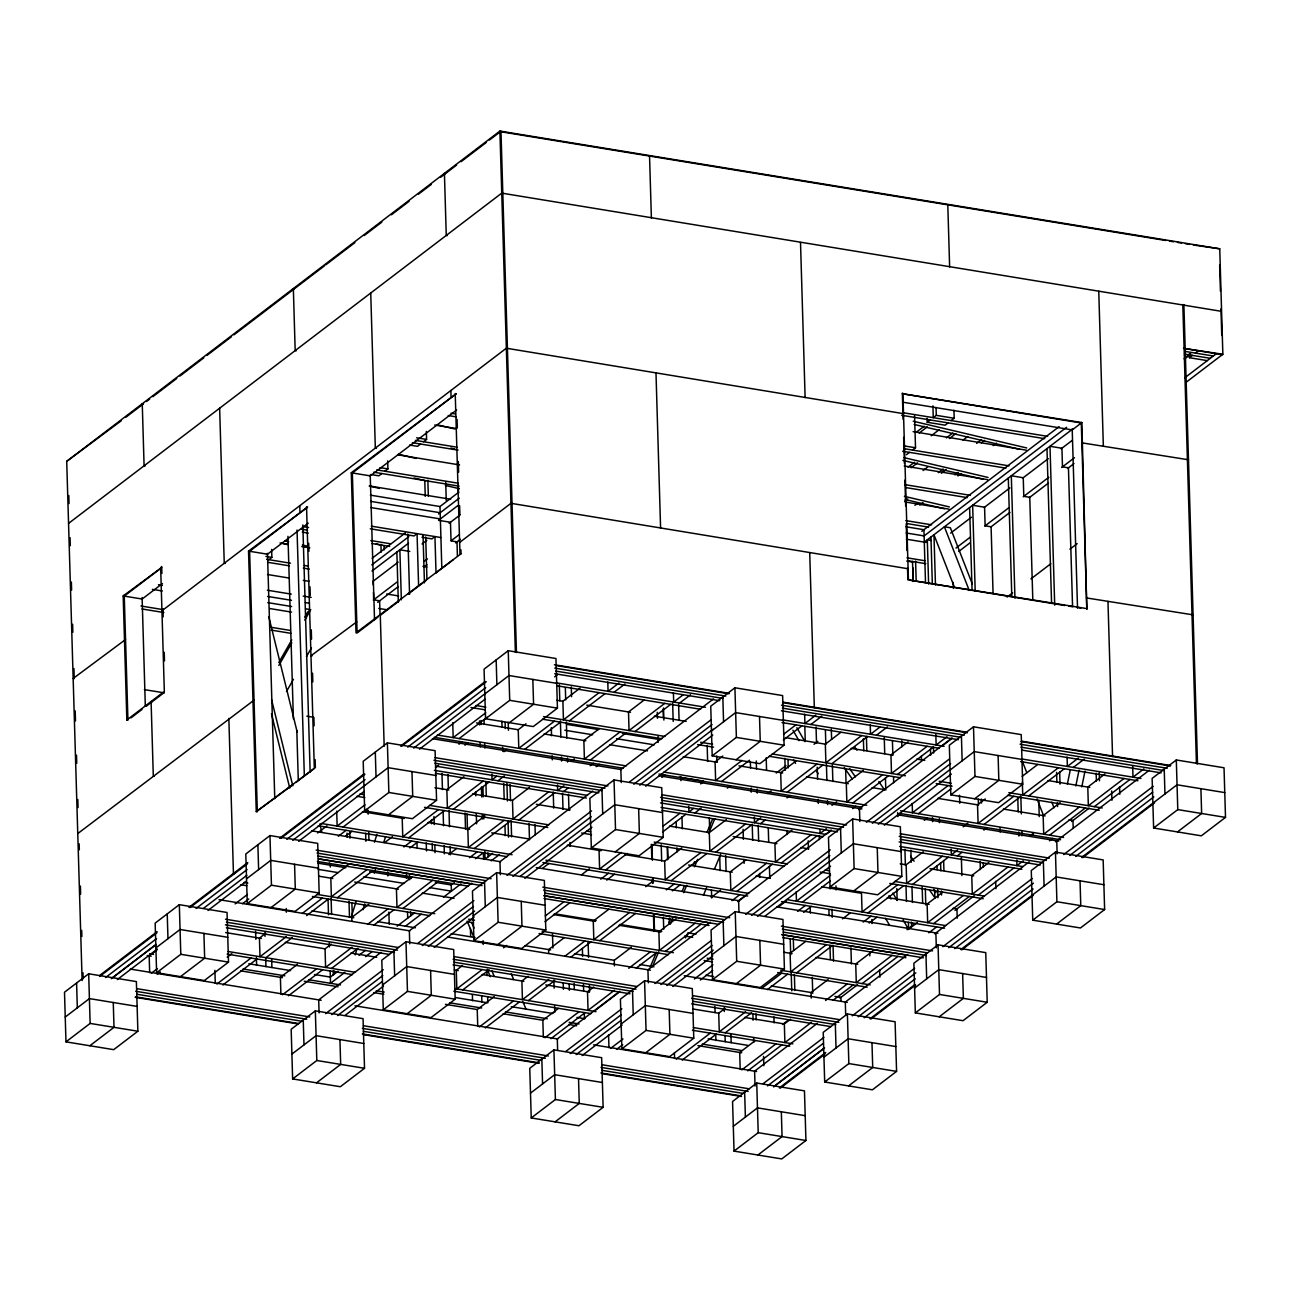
<?xml version="1.0" encoding="UTF-8"?>
<svg xmlns="http://www.w3.org/2000/svg" width="1290" height="1290" viewBox="0 0 1290 1290"><rect width="100%" height="100%" fill="white"/><g stroke="black" fill="none" stroke-linecap="round" stroke-linejoin="round"><path stroke-width="1.5" d="M1067.394 784.03L1070.216 770.227M1075.812 785.933L1079.037 770.162M1081.778 786.9L1085.003 771.13M334.561 970.951L333.368 974.788L333.255 970.773M351.251 917.125L356.008 901.758M374.487 842.177L376.874 834.485M362.925 909.692L364.715 903.935M374.245 873.185L375.438 869.331M383.775 842.418L385.565 836.662M355.185 954.874L356.975 949.118M650.225 967.016L656.465 952.246M668.929 922.673L670.478 918.98M682.168 891.261L684.506 885.714M693.069 865.38L694.633 861.688M707.097 832.115L712.548 819.182M652.466 966.565L658.706 951.778M670.381 924.059L672.719 918.528M683.635 892.648L686.748 885.263M694.536 866.783L697.648 859.382M708.549 833.517L714.789 818.731M685.442 937.911L687.006 934.202M703.437 895.212L706.565 887.778M714.402 869.218L720.659 854.367M278.817 662.528L291.798 639.872M304.779 617.201L307.778 611.96L310.793 609.67M278.85 665.463L291.83 642.791M304.811 620.119L309.793 611.412M286.493 691.505L293.475 679.298M306.456 656.626L311.454 647.903M82.125 980.594L66.709 461.352L499.907 131.08L1219.743 248.809L1222.856 354.266L1186.123 382.275M121.292 420.734L66.709 461.352M125.92 417.202L143.513 403.786M146.512 401.496L149.688 399.078M152.881 396.659L176.73 378.47M179.907 376.035L203.772 357.862M206.948 355.427L231.49 336.722M233.974 334.82L324.628 265.708M325.854 264.772L354.847 242.665M364.248 235.506L381.888 222.057M391.418 214.785L409.043 201.353M418.46 194.177L431.199 184.47M440.632 177.262L456.596 165.104M461.094 161.669L486.266 142.481M489.41 140.078L500.972 131.258L516.452 652.53M68.564 523.385L501.746 193.129L1221.033 311.261M649.547 156.058L651.385 218.107M124.227 595.029L127.936 720.175L126.855 719.997L123.179 595.932L161.718 567.535L124.259 596.109M162.443 583.564L142.142 599.028L123.179 595.932M293.411 784.336L256.275 811.652L248.535 551.104L307.633 507.051L249.615 551.282M461.046 553.765L356.024 632.842L351.283 472.785L456.289 393.708L352.347 472.962M308.278 523.127L267.514 554.216L248.535 551.104M456.596 410.043L370.246 475.881L351.283 472.785M268.852 559.683L271.868 557.377L271.642 549.395M381.856 473.527L378.841 475.816L370.891 474.526M384.888 471.221L387.903 468.915L387.677 460.933M420.54 444.034L417.525 446.34L409.559 445.034M423.555 441.728L426.587 439.422L426.345 431.441M126.855 719.997L164.33 691.44L160.653 567.358M130.967 717.869L141.981 709.468M146.109 706.323L163.927 692.73M372.084 558.296L405.479 532.835M370.391 495.15L439.987 506.535L458.676 492.28M371.794 564.875L408.849 536.624M438.584 513.952L459.256 498.182M800.51 242.488L805.121 397.578M371.972 571.067L408.543 543.187M438.761 520.144L457.853 505.599M372.762 581.516L398.207 562.118M422.072 543.928L426.845 540.284M449.113 523.305L460.24 514.823M655.997 373.197L660.593 528.287M373.326 600.124L397.175 581.935M424.216 561.327L427.393 558.893M451.242 540.703L459.208 534.64M377.696 602.317L398.368 586.547M423.813 567.149L426.99 564.73M455.628 542.897L460.401 539.268M77.771 833.566L254.033 700.164M459.643 542.429L510.953 503.31L907.547 568.664M377.889 617.168L357.104 633.003L352.331 472.463M381.082 614.717L398.868 601.172M408.269 593.997L425.974 580.5M435.456 573.276L453.08 559.844M947.795 204.836L949.633 266.885M256.275 811.652L315.357 767.598L315.131 759.568M295.91 782.433L313.793 768.808M387.387 742.863L363.2 761.293L364.683 810.91L412.397 818.715L436.568 800.284L435.101 750.667L387.387 742.863L388.854 792.479L364.683 810.91M508.244 650.708L484.072 669.139L485.54 718.772L533.27 726.576L557.441 708.146L555.958 658.513L508.244 650.708L509.711 700.341L485.54 718.772M88.671 973.789L64.5 992.22L65.967 1041.852L113.697 1049.657L137.869 1031.226L136.385 981.593L88.671 973.789L90.139 1023.421L65.967 1041.852M179.326 904.677L155.155 923.108L156.622 972.741L204.336 980.545L228.507 962.114L227.04 912.481L179.326 904.677L180.794 954.31L156.622 972.741M269.965 835.565L245.793 853.996L247.277 903.629L294.991 911.433L319.162 893.002L317.695 843.37L269.965 835.565L271.448 885.198L247.277 903.629M99.862 975.321L157.106 931.67M188.921 907.418L247.761 862.558M279.575 838.307L363.861 774.048M400.513 746.104L485.185 681.539M99.701 976.433L156.864 932.847M190.001 907.596L247.551 863.703M280.946 838.274L364.925 774.226M401.577 746.281L486.266 681.717M105.603 977.498L156.59 938.636M196.048 908.499L247.132 869.557M286.751 839.371L365.054 779.66M407.721 747.136L485.75 687.635M111.375 978.578L156.171 944.425L111.569 978.481M203.61 908.257L246.825 875.313M292.717 840.338L364.586 785.546M413.671 748.103L485.411 693.423M363.941 786.094L388.113 767.679L435.843 775.484M484.814 693.956L508.986 675.525L556.7 683.329M65.242 1017.036L89.413 998.605L137.127 1006.41M155.88 947.924L180.052 929.493L227.782 937.298M246.535 878.812L270.707 860.382L318.42 868.186M117.342 979.545L157.332 949.069M207.996 910.434L246.39 881.167M298.683 841.322L364.167 791.383M419.492 749.184L484.976 699.261M156.928 949.972L149.172 955.874L149.672 972.628M317.598 833.001L326.902 825.906M1081.278 422.443L1086.825 609.186L1081.842 422.572L902.355 393.724L1081.294 422.991M235.07 903.903L247.47 894.454M365.054 804.799L337.142 826.084L336.706 811.184M485.733 712.79L453.177 737.622L452.742 722.722M151.285 973.305L157.477 968.58M242.584 903.693L248.793 898.969M343.108 827.051L366.36 809.33M459.143 738.59L487.056 717.321M157.235 974.289L160.347 971.918M338.303 836.243L346.059 830.341M458.982 744.233L462.094 741.879M345.817 836.033L352.025 831.308M435.504 767.663L438.6 765.309M464.948 745.217L468.06 742.846M554.635 676.847L557.731 674.476M902.936 413.574L506.341 348.219L161.943 610.783L163.008 610.96M388.532 814.812L412.719 796.381L411.978 771.581M509.405 722.674L533.576 704.243L532.835 679.427M89.832 1045.755L114.004 1027.324L113.262 1002.507M180.487 976.643L204.659 958.212L203.917 933.396M271.126 907.531L295.297 889.1L294.572 864.284M476.494 722.9L518.241 729.737L525.997 723.819M1098.757 291.266L1103.353 446.356M927.107 418.331L927.236 422.265L930.251 419.959M953.955 410.284L954.197 418.266L936.298 415.348L933.267 417.654L932.928 405.85M227.185 957.148L231.845 953.616M347.881 865.155L330.82 878.151L331.369 896.76L367.021 869.573M463.9 776.693L446.856 789.69L447.404 808.298L483.057 781.111M556.925 700.244L562.891 701.228L579.936 688.231M916.19 432.344L924.172 426.248M919.27 432.972L927.252 426.877M265.627 933.363L259.435 938.104L259.983 956.712L286.332 936.621M384.759 842.547L392.515 836.63M503.89 751.715L507.002 749.361M302.231 913.449L322.387 898.082M438.423 809.62L402.754 836.807L402.206 818.199M554.442 721.158L518.79 748.345L518.241 729.737M906.451 454.677L909.466 452.371M912.498 450.065L915.513 447.759L914.562 415.832M931.203 435.778L939.185 429.683M948.15 422.878L945.119 425.184L927.236 422.265M951.165 420.572L954.197 418.266M216.897 984.044L251.002 958.035M306.649 915.61L328.353 899.065M408.72 837.79L444.389 810.604M524.756 749.329L560.408 722.142M599.092 692.649L563.44 719.836L562.891 701.228M222.864 985.012L256.968 959.018M337.335 897.727L372.987 870.557M403.915 846.966L411.671 841.064M453.371 809.265L489.023 782.095M496.698 776.241L492.038 779.789L491.877 774.21M569.406 720.804L605.058 693.633M618.926 683.055L608.074 691.327L607.8 682.023M908.063 467.109L914.449 462.239M946.409 437.874L952.794 433.005M265.95 957.68L292.298 937.588M409.881 847.949L417.637 842.031M498.004 780.756L504.213 776.032M614.04 692.295L624.892 684.023M911.143 467.738L917.529 462.852M949.488 438.487L955.874 433.617M809.717 552.668L814.329 707.759M923.06 470.544L927.865 466.883M963.017 440.084L967.806 436.439M1219.743 248.809L1193.347 245.003M368.843 904.387L351.799 917.383L351.896 921.108M484.879 815.925L467.819 828.922L468.383 847.546L504.035 820.359M599.35 728.64L583.854 740.46L584.402 759.084L620.055 731.898M938.282 472.64L943.071 468.979M976.627 443.405L981.432 439.745M297.458 964.339L280.398 977.336L280.897 994.09M411.929 877.055L396.433 888.875L396.981 907.483L432.634 880.312M472.704 793.914L512.469 800.413L529.513 787.416M644 700.131L628.504 711.951L629.052 730.559L664.705 703.389M904.613 501.278L907.805 498.843M941.361 473.269L946.15 469.608M981.303 442.809L984.512 440.374M285.284 942.329L325.048 948.827L331.24 944.103M448.823 854.464L456.579 848.546M571.067 761.261L574.163 758.907M914.933 505.309L918.125 502.874M954.89 474.849L958.083 472.414M993.236 445.614L996.428 443.179M367.844 924.188L388 908.821M919.786 505.035L922.979 502.6M957.954 475.929L961.147 473.511M282.51 994.767L316.614 968.774M373.81 925.156L393.966 909.789M474.333 848.514L510.001 821.327M548.669 791.85L513.017 819.021L512.469 800.413M590.369 760.052L626.021 732.865M288.476 995.751L322.581 969.741M351.944 947.344L325.596 967.436L325.048 948.827M402.948 908.466L438.6 881.28M469.528 857.705L477.284 851.787M518.983 820.005L554.635 792.818M563.859 785.787L557.667 790.512L557.49 784.933M590.207 765.696L593.319 763.325M635.019 731.543L670.671 704.356M682.99 694.955L673.686 702.05L673.412 692.746M331.562 968.419L357.911 948.327M475.494 858.672L483.25 852.771M563.617 791.496L568.277 787.948M596.174 766.679L599.286 764.309M679.653 703.034L690.505 694.762M337.98 971.289L330.353 977.094L314.454 974.498M358.975 955.277L365.344 950.424M397.143 926.172L414.638 912.836M435.31 882.344L451.226 884.956L454.403 882.521M484.621 859.495L492.57 853.432M921.786 531.351L1059.155 426.619M344.849 972.386L330.53 983.303L330.175 971.064M365.522 956.632L371.891 951.778M405.286 926.317L421.185 914.191M443.454 897.211L460.949 883.876M491.168 860.849L499.117 854.786M923.559 536.334L1066.588 427.296M381.082 952.326L318.695 999.879L319.082 1012.908M471.737 883.215L409.349 930.783L409.736 943.796M592.61 791.06L499.972 861.688L500.359 874.701M713.499 698.89L620.861 769.517L621.248 782.546M924.301 542.122L1073.183 428.619M1081.842 422.572L1072.232 429.909L903.226 402.27M614.04 779.934L589.869 798.349L591.336 847.981L639.066 855.786L663.237 837.355L661.77 787.739L614.04 779.934L615.524 829.551L591.336 847.981M734.913 687.78L710.742 706.211L712.209 755.843L759.923 763.648L784.094 745.217L782.627 695.584L734.913 687.78L736.38 737.412L712.209 755.843M1183.559 348.348L1222.856 354.266M315.341 1010.86L291.169 1029.291L292.637 1078.924L340.35 1086.728L364.522 1068.297L363.054 1018.665L315.341 1010.86L316.808 1060.493L292.637 1078.924M405.979 941.748L381.808 960.179L383.291 1009.812L431.005 1017.617L455.176 999.186L453.709 949.553L405.979 941.748L407.463 991.381L383.291 1009.812M496.634 872.637L472.463 891.068L473.93 940.7L521.66 948.505L545.831 930.074L544.348 880.441L496.634 872.637L498.117 922.269L473.93 940.7M950.633 533.093L971.451 517.226M984.254 507.454L1009.86 487.926M1022.664 478.171L1048.286 458.643M1061.09 448.872L1072.296 440.325M1184.317 358.475L1190.606 353.67M325.644 1013.618L383.243 969.709M417.896 943.296L473.882 900.597M506.922 875.426L591.562 810.878M629.407 782.046L710.855 719.933M1184.333 359.088L1190.622 354.298M1189.267 353.718L1189.396 357.701L1192.412 355.395M1195.427 353.089L1198.458 350.783M331.611 1014.601L382.808 975.562M422.265 945.489L473.462 906.451M512.888 876.394L591.143 816.731M633.777 784.239L712.032 724.561M1081.891 442.841L1188.477 459.772M1087.357 608.687L907.87 579.839L907.515 567.874M337.577 1015.569L382.372 981.416M428.232 946.457L474.623 911.095M520.451 876.152L590.723 822.569M639.743 785.207L713.209 729.189M590.61 823.165L614.782 804.734L662.496 812.539M711.467 731.027L735.639 712.596L783.369 720.4M291.895 1054.107L316.066 1035.677L363.796 1043.481M382.55 984.996L406.721 966.565L454.435 974.369M473.204 915.884L497.376 897.453L545.09 905.257M955.987 548.04L970.402 537.059M984.802 526.078L1008.812 507.76M1023.228 496.779L1048.835 477.252M1061.638 467.48L1074.457 457.724M345.139 1015.327L383.533 986.06M434.198 947.44L474.188 916.948M524.82 878.345L591.9 827.212M645.693 786.191L712.773 735.042M1184.881 377.712L1216.357 353.718M542.655 868.235L548.863 863.494M661.786 777.402L664.898 775.032M958.744 551.459L969.951 542.913M990.768 527.046L1009.973 512.404M1029.194 497.747L1048.399 483.105M1067.604 468.464L1074.006 463.578M722.835 756.021L715.079 761.922L715.628 780.547L741.992 760.439M462.465 965.565L456.273 970.29L456.821 988.898L481.622 969.983M581.596 874.733L589.353 868.831M700.728 783.917L703.84 781.547M615.201 851.884L639.372 833.453L638.647 808.637M736.074 759.746L760.245 741.315L759.504 716.498M316.502 1082.826L340.673 1064.395L339.931 1039.579M407.14 1013.714L431.312 995.283L430.586 970.467M497.795 944.602L521.966 926.172L521.241 901.355M621.312 852.448L599.608 869.008L599.044 850.384M503.487 947.795L506.583 945.441M545.267 915.948L563.875 901.774M605.574 869.976L627.263 853.432M662.85 826.31L679.894 813.313M721.594 781.514L749.506 760.245M783.53 734.3L795.93 724.851M545.025 921.657L569.825 902.742M600.753 879.167L608.509 873.249M662.609 832.002L685.861 814.28M693.536 808.427L688.892 811.974L688.715 806.395M783.288 740.009L801.896 725.818M815.764 715.24L804.912 723.513L804.638 714.209M462.788 989.882L489.136 969.79M606.719 880.135L614.475 874.233M694.859 812.958L701.051 808.217M727.399 788.125L730.511 785.771M810.878 724.496L821.73 716.224M776.257 773.065L786.029 765.599M814.022 744.265L817.844 741.363M1007.087 597.077L1012.65 592.836M1030.952 578.888L1050.818 563.73M1069.91 549.185L1077.166 543.654M564.133 937.765L548.637 949.585L548.734 953.31M624.892 854.625L664.656 861.123L681.717 848.127M796.204 760.842L780.692 772.662L781.24 791.27L816.909 764.083M445.437 1004.33L477.236 1009.538L494.296 996.525M608.783 909.257L593.271 921.076L593.819 939.684L629.488 912.498M669.542 826.1L709.307 832.614L726.351 819.601M785.578 737.638L825.342 744.153L840.838 732.333M528.078 976.288L521.886 981.029L522.434 999.637L548.782 979.545M645.661 886.649L653.417 880.748M767.905 793.463L771.001 791.093M564.681 956.374L584.838 941.007M700.873 852.545L665.221 879.732L664.656 861.123M479.348 1026.969L513.452 1000.959M570.648 957.357L590.804 941.99M671.187 880.699L706.839 853.529M745.507 824.036L709.855 851.223L709.307 832.614M787.206 792.237L822.875 765.067M861.543 735.574L825.89 762.761L825.342 744.153M485.314 1027.937L519.418 1001.943M599.785 940.652L635.454 913.481M666.366 889.89L674.122 883.989M715.821 852.19L751.473 825.019M760.697 817.973L754.505 822.714L754.327 817.118M787.061 797.881L790.157 795.527M831.856 763.728L867.509 736.558M879.828 727.157L870.524 734.252L870.25 724.948M528.4 1000.605L554.748 980.513M672.332 890.874L680.088 884.956M760.471 823.681L765.115 820.134M876.49 735.219L887.343 726.947M1086.486 597.931L1193.089 614.862M574.485 953.81L614.25 960.308L631.294 947.312M745.781 860.027L730.269 871.846L730.833 890.455L766.486 863.284M863.365 770.388L846.305 783.385L846.853 801.993L882.521 774.822M503.084 1013.763L542.848 1020.261L558.36 1008.441M675.944 918.802L658.884 931.799L659.432 950.408L695.1 923.221M791.963 830.341L774.919 843.337L775.467 861.946L811.12 834.759M907.999 741.879L890.955 754.876L891.503 773.484L927.155 746.297M593.69 987.027L587.498 991.752L588.047 1010.36L614.411 990.269M711.274 897.372L720.578 890.293M831.969 805.379L836.613 801.832M1107.965 601.446L1112.561 756.537M628.746 968.29L650.45 951.746M544.961 1037.692L579.065 1011.699M636.26 968.081L656.417 952.713M736.8 891.438L772.452 864.252M852.819 802.977L888.488 775.79M550.927 1038.676L585.031 1012.666M665.398 951.391L701.067 924.204M731.978 900.63L739.734 894.712M781.434 862.929L817.086 835.743M826.31 828.712L820.118 833.437L820.005 829.712M852.674 808.62L855.77 806.25M897.469 774.468L933.121 747.281M946.989 736.703L936.137 744.975L935.814 733.817M619.684 991.349L557.296 1038.901L557.619 1050.076M710.338 922.237L647.935 969.79L648.322 982.819M831.26 830.034L738.622 900.662L738.96 911.82M952.101 737.912L859.462 808.54L859.85 821.569M594.013 1011.344L618.813 992.429M737.944 901.597L745.701 895.695M830.728 830.873L826.084 834.42L661.044 807.427M858.64 809.588L861.736 807.234L658.932 774.065M942.103 745.959L951.407 738.864M901.823 876.378L854.109 868.573L829.938 887.004L877.651 894.808L901.823 876.378L900.356 826.745L852.642 818.94L828.47 837.371L830.115 888.955M973.499 726.802L949.327 745.233L950.811 794.866L998.524 802.67L1022.696 784.239L1021.229 734.607L973.499 726.802L974.982 776.435L950.811 794.866M553.926 1049.883L529.755 1068.313L531.238 1117.946L578.952 1125.751L603.123 1107.32L601.656 1057.687L553.926 1049.883L555.409 1099.515L531.238 1117.946M644.581 980.771L620.409 999.202L621.877 1048.835L669.607 1056.639L693.778 1038.208L692.295 988.575L644.581 980.771L646.048 1030.404L621.877 1048.835M735.236 911.659L711.064 930.09L712.532 979.723L760.245 987.527L784.417 969.096L782.949 919.464L735.236 911.659L736.703 961.292L712.532 979.723M565.842 1051.414L621.828 1008.732M654.901 983.528L710.887 940.845M745.572 914.4L830.212 849.868M866.396 822.278L949.456 758.955M570.212 1053.608L621.393 1014.585M660.851 984.512L712.048 945.473M751.522 915.384L829.793 855.705M872.363 823.246L950.633 763.583M576.178 1054.591L620.958 1020.438M666.817 985.479L713.209 950.117M757.488 916.351L829.373 861.559M878.329 824.229L950.198 769.437M829.196 862.188L853.367 843.757L901.097 851.561M950.069 770.049L974.24 751.619L1021.954 759.423M530.496 1093.13L554.668 1074.699L602.382 1082.504M621.151 1024.018L645.322 1005.587L693.036 1013.392M711.79 954.906L735.961 936.476L783.691 944.28M582.145 1055.559L622.135 1025.082M672.783 986.463L712.773 955.971M765.051 916.11L830.534 866.187M884.295 825.197L951.375 774.065M778.451 906.935L786.191 901.017M897.582 816.102L900.678 813.732M694.359 979.013L712.967 964.839M830.55 875.184L796.446 901.194L796.172 891.89M948.134 785.546L912.481 812.732L912.191 803.428M610.573 1048.415L622.973 1038.966M700.325 979.997L712.725 970.532M802.412 902.162L830.308 880.893M918.432 813.7L950.988 788.883M616.539 1049.399L622.731 1044.674M797.591 911.353L805.347 905.451M803.557 912.336L811.313 906.418M924.253 820.327L927.349 817.957M853.803 890.906L877.974 872.475L877.232 847.659M974.66 798.768L998.831 780.337L998.105 755.521M555.087 1121.849L579.258 1103.418L578.533 1078.601M645.742 1052.737L669.913 1034.306L669.171 1009.49M736.397 983.625L760.568 965.194L759.826 940.378M937.765 798.349L977.53 804.847L985.286 798.945M805.621 941.442L790.109 953.262L790.673 971.87L826.326 944.683M900.178 863.832L906.144 864.8L923.205 851.803M1022.18 776.338L1037.676 764.519M692.875 1008.99L718.724 1013.214L724.932 1008.49M842.499 918.835L850.255 912.933M963.195 826.842L967.839 823.294M761.519 988.559L781.676 973.208M897.711 884.746L862.059 911.917L861.51 893.309L821.73 886.811M1013.746 796.285L978.094 823.455L977.53 804.847M676.186 1059.155L710.29 1033.145M767.486 989.543L787.642 974.176M868.025 912.901L903.677 885.714M942.345 856.221L906.693 883.408L906.144 864.8M984.044 824.439L1019.713 797.252M1058.38 767.76L1022.728 794.946L1022.341 781.917M682.152 1060.122L716.256 1034.129M745.636 1011.731L719.272 1031.823L718.724 1013.214M796.623 972.854L832.292 945.667M863.22 922.092L870.96 916.174M912.659 884.392L948.311 857.205M957.535 850.175L951.343 854.899L951.182 849.32M983.899 830.083L986.995 827.712M1028.694 795.93L1064.347 768.743M1078.23 758.165L1067.378 766.437L1067.088 757.133M725.238 1032.806L751.602 1012.714M869.17 923.06L876.926 917.158M957.309 855.883L961.953 852.335M1073.328 767.421L1084.181 759.133M771.323 985.995L811.087 992.51L828.132 979.497M942.619 892.229L927.123 904.048L927.671 922.656L963.324 895.47M1060.203 802.574L1043.142 815.586L1043.707 834.195L1079.359 807.008M755.198 1040.643L739.702 1052.463L740.186 1069.2M872.782 950.988L855.721 964.001L856.286 982.609L891.938 955.422M988.817 862.526L971.757 875.539L972.305 894.147L1007.974 866.961M1104.837 774.065L1087.793 787.077L1088.341 805.686L1123.993 778.499M782.562 1024.47L788.948 1019.616M906.951 929.639L914.933 923.559M1029.613 836.13L1032.806 833.695M744.572 1017.439L784.336 1023.938L790.544 1019.213M908.128 929.574L917.416 922.479M1030.355 836.388L1033.451 834.017M825.584 1000.476L847.288 983.931M741.798 1069.878L775.903 1043.884M833.098 1000.266L853.254 984.915M933.638 923.624L969.29 896.453M1049.657 835.162L1085.325 807.991M839.967 998.105L857.544 984.705M954.971 910.418L974.144 895.808M1071.587 821.52L1089.163 808.121M747.765 1070.861L781.869 1044.852M811.249 1022.47L784.884 1042.562L784.336 1023.938M862.236 983.577L897.905 956.39M928.832 932.815L936.572 926.913M978.271 895.115L1013.924 867.928M1023.147 860.898L1016.955 865.638L1016.794 860.043M1049.512 840.806L1052.608 838.452M1094.307 806.653L1129.959 779.466M1143.843 768.888L1132.991 777.16L1132.652 766.002M817.215 1023.438L754.602 1071.168L755.037 1086.067M934.782 933.799L1029.114 861.881M1055.478 841.789L1149.39 770.178M907.692 954.503L845.305 1002.072L845.692 1015.101M1055.446 852.11L1031.274 870.54L1032.742 920.173L1080.456 927.978L1104.627 909.547L1103.16 859.914L1055.446 852.11L1056.913 901.742L1032.742 920.173M1176.303 759.971L1152.131 778.402L1153.615 828.019L1201.329 835.823L1225.5 817.392L1224.033 767.776L1176.303 759.971L1177.786 809.604L1153.615 828.019M756.73 1083.052L732.559 1101.483L734.042 1151.115L781.756 1158.92L805.928 1140.489L804.46 1090.856L756.73 1083.052L758.214 1132.685L734.042 1151.115M847.385 1013.94L823.213 1032.371L824.681 1082.004L872.411 1089.808L896.582 1071.377L895.099 1021.745L847.385 1013.94L848.852 1063.573L824.681 1082.004M938.04 944.828L913.868 963.259L915.336 1012.892L963.05 1020.696L987.221 1002.265L985.754 952.633L938.04 944.828L939.507 994.461L915.336 1012.892M763.148 1083.681L823.939 1037.337M852.255 1015.811L914.642 968.242M942.813 946.683L1032.258 878.506M1063.702 854.544L1153.147 786.352M767.518 1085.89L823.504 1043.191M858.205 1016.794L915.803 972.87M948.779 947.666L1033.435 883.134M1069.668 855.528L1152.712 792.205M773.742 1086.664L824.536 1047.931L773.661 1086.761M954.745 948.634L1033.064 888.939M1075.779 856.383L1153.808 796.898M864.171 1017.762L915.255 978.82M779.337 1087.905L825.745 1052.527M869.992 1018.81L914.836 984.657M960.889 949.505L1056.171 876.926L1103.901 884.73M1081.568 857.479L1177.044 784.788L1224.758 792.592M780.402 1088.083L824.939 1054.14M871.056 1018.971L915.594 985.028L914.513 984.851M961.711 949.859L1033.274 895.308M1082.649 857.657L1154.55 802.848M733.301 1126.299L757.472 1107.868L805.186 1115.673M823.955 1057.187L848.127 1038.756L895.84 1046.561M914.594 988.076L938.765 969.645L986.495 977.449M1056.607 924.075L1080.778 905.644L1080.036 880.828M1177.464 831.921L1201.635 813.506L1200.909 788.69M757.891 1155.018L782.062 1136.587L781.337 1111.77M848.546 1085.906L872.717 1067.475L871.976 1042.659M939.201 1016.794L963.372 998.363L962.63 973.547M500.423 131.677L1165.708 240.472M1169.482 241.101L1173.626 241.778M1177.448 242.391L1181.559 243.068M1185.397 243.697L1189.477 244.374M445.501 173.553L444.421 173.376L446.259 235.425L447.34 235.602M1185.494 348.671L1222.307 354.686M1185.526 351.477L1213.326 356.008M1184.494 354.105L1210.31 358.314M1189.396 357.701L1207.279 360.619M294.41 288.75L293.346 288.573L295.184 350.606L296.248 350.783M902.726 412.655L1047.657 436.359M901.678 415.283L1044.642 438.665M913.126 431.65L1026.292 450.162M903.581 445.808L915.513 447.759M903.758 448.63L1008.99 465.851M902.71 451.258L1005.958 468.157M904.226 466.012L987.624 479.638M452.129 396.885L451.049 396.707L450.871 390.515M904.79 484.621L970.306 495.328M451.065 413.219L455.241 413.897M905.741 487.572L967.29 497.634M448.243 415.541L456.192 416.847M434.698 425.039L456.547 428.603M905.257 501.987L948.94 509.131M416.638 437.794L426.587 439.422M415.396 440.39L457.095 447.211M905.822 520.596L931.622 524.82M412.381 442.696L458.047 450.162M906.773 523.547L928.606 527.126M906.032 526.788L923.93 529.722L925.494 582.338M143.335 403.931L142.255 403.754L144.093 465.787L145.173 465.964M906.209 532.996L924.108 535.914M376.406 448.275L375.325 448.098L370.73 293.007M931.299 540.478L927.317 539.817L928.623 584.064M398.013 454.838L459.562 464.916M906.402 539.204L926.285 542.445M379.953 467.609L387.903 468.915M376.728 469.882L458.127 483.202M906.951 557.812L924.849 560.731M373.697 472.188L459.079 486.153M907.902 560.763L925.801 563.682M906.693 561.069L912.659 562.037M369.262 485.959L450.662 499.262M909.869 580.161L1064.943 605.526M1068.926 606.171L1072.909 606.832M1076.876 607.477L1080.859 608.122M370.585 501.359L440.18 512.727M370.762 507.55L440.358 518.935M438.552 520.322L450.468 522.273L451.032 540.881L456.999 541.848L457.402 555.909M301.038 512.082L299.973 511.904L299.78 505.696M371.327 526.159L440.906 537.543M370.278 528.787L414.026 535.947L417.057 533.641L418.605 585.854M421.975 537.253L431.924 538.881L434.94 536.576L436.02 572.712M302.602 526.594L308.568 527.562M301.57 529.222L307.536 530.19M370.843 540.542L390.709 543.8M302.311 532.141L308.262 533.109M371.794 543.493L389.661 546.428M409.801 551.427L399.868 549.798L401.351 599.834M279.994 542.977L287.944 544.283M301.828 546.557L309.777 547.847M422.943 566.358L426.925 567.003M265.917 556.393L271.868 557.377M266.643 559.312L290.476 563.214M304.375 565.488L308.342 566.133M267.594 562.279L289.444 565.842M303.344 568.116L309.294 569.084M225.315 563.456L224.25 563.295L219.639 408.204M267.562 574.518L289.395 578.097M303.295 580.371L309.261 581.338M386.694 593.997L398.61 595.948M267.433 590.223L291.282 594.126M303.214 596.077L311.164 597.383M378.776 608.428L386.726 609.735M381.34 614.54L380.26 614.363L384.178 746.297M267.611 596.432L291.476 600.334M305.391 602.607L309.358 603.252M158.444 584.741L162.411 585.402M267.788 602.624L291.653 606.526M305.569 608.816L309.552 609.461M356.766 621.845L310.971 655.772L312.051 655.933M152.397 589.353L162.33 590.981M269.707 608.541L291.572 612.121M554.41 664.753L729.366 693.359M783.062 702.147L965.984 732.059M1021.648 741.169L1170.772 765.551M555.845 665.495L728.834 693.778M782.514 702.566L967.419 732.801M1021.1 741.573L1170.224 765.97M554.813 668.123L725.802 696.084M781.482 705.195L964.404 735.106M1020.068 744.201L1167.208 768.276M555.764 671.074L722.787 698.39M782.433 708.146L961.373 737.412M1021.019 747.168L1164.177 770.582M141.013 606.01L162.895 609.59M270.255 627.15L290.137 630.407M554.732 673.702L719.756 700.696M781.401 710.774L958.357 739.718M1021.986 750.119L1161.161 772.871M141.981 608.961L163.846 612.54M271.206 630.101L291.089 633.358M556.377 682.862L705.501 707.259M783.046 719.933L944.103 746.281M1021.648 758.955L1140.94 778.467M557.345 685.828L700.486 709.242M782.014 722.561L939.088 748.248M1020.6 761.584L1137.909 780.773M586.74 705.13L630.488 712.274M654.336 716.176L686.151 721.384M851.19 748.377L892.938 755.198M916.803 759.101L924.753 760.407M1048.028 780.563L1089.776 787.4M509.711 700.341L557.441 708.146M736.38 737.412L784.094 745.217M974.982 776.435L1022.696 784.239M1177.786 809.604L1225.5 817.392M125.549 639.534L73.159 678.476L74.24 678.653M475.946 705.533L485.895 707.146M543.558 716.579L664.834 736.413M700.631 742.266L712.564 744.217M772.21 753.973L905.419 775.758M939.217 781.288L951.149 783.24M1008.812 792.673L1102.257 807.959M470.947 707.5L484.863 709.79M542.526 719.207L661.818 738.719M697.6 744.572L713.515 747.184M769.179 756.279L900.404 777.741M936.201 783.594L952.101 786.191M1007.78 795.301L1099.241 810.265M566.616 724.351L598.431 729.543M622.296 733.446L658.077 739.299M564.81 730.221L592.658 734.784M616.507 738.686L654.288 744.862M544.09 733.962L585.837 740.799M609.702 744.701L647.483 750.877M683.265 756.73L717.063 762.261M738.944 765.825L782.675 772.984M806.54 776.886L848.304 783.707M872.153 787.61L886.069 789.899M1003.378 809.072L1045.142 815.909M1068.991 819.811L1072.974 820.456L1073.199 827.906M437.278 735.01L626.166 765.905M663.931 772.081L866.751 805.25M900.549 810.781L1063.589 837.452M144.367 689.618L164.249 692.859M306.875 716.192L313.373 717.256M679.507 777.128L703.276 781.014M434.246 737.316L623.135 768.211M899.517 813.409L1060.557 839.742M432.44 738.702L621.328 769.598M659.109 775.774L861.913 808.943M897.695 814.796L1058.751 841.128M152.172 701.696L151.091 701.534L153.3 775.967L154.381 776.145M434.988 757.633L607.961 785.933M661.641 794.704L846.562 824.955M900.243 833.727L1049.367 858.108M433.94 760.262L604.946 788.238M660.609 797.333L843.531 827.245M899.211 836.355L1046.335 860.414M434.907 763.212L601.914 790.528M661.56 800.284L840.516 829.551M900.162 839.306L1043.32 862.72M435.859 766.179L598.899 792.834M660.528 802.912L837.484 831.856M899.13 841.935L1040.288 865.026M434.391 770.356L587.482 795.398M899.646 846.45L1022.922 866.606M435.343 773.307L586.45 798.026M662.012 810.378L823.052 836.71M900.597 849.4L1021.89 869.234M434.924 787.739L448.839 790.012M536.317 804.315L570.132 809.846M733.172 836.517L776.903 843.66M800.768 847.562L808.717 848.868M930.009 868.702L973.74 875.862M388.854 792.479L436.568 800.284M615.524 829.551L663.237 837.355M1056.913 901.742L1104.627 909.547M359.926 793.995L363.893 794.64M429.506 805.363L548.814 824.874M586.579 831.066L590.562 831.711M654.191 842.112L787.4 863.897M825.181 870.073L829.148 870.734M894.76 881.457L984.238 896.099M356.895 796.301L364.844 797.591M424.507 807.346L547.766 827.503M581.58 833.034L591.513 834.662M651.16 844.418L784.385 866.203M820.166 872.056L830.115 873.685M889.761 883.44L983.206 898.727M362.442 811.7L404.205 818.521M428.054 822.423L469.818 829.26M491.684 832.824L529.464 839.016M567.229 845.192L601.043 850.723M688.521 865.026L732.269 872.169M756.117 876.071L770.049 878.361M887.343 897.534L929.106 904.371M952.971 908.273L956.938 908.918L957.212 918.222M321.242 823.471L512.114 854.689M545.912 860.22L748.716 893.389M786.497 899.565L945.57 925.575M318.227 825.777L507.115 856.673M542.897 862.526L747.684 896.018M781.498 901.549L944.522 928.203M311.616 830.825L500.504 861.72M536.301 867.573L739.106 900.743M776.886 906.918L937.927 933.25M316.147 850.094L491.119 878.7M542.816 887.165L729.705 917.722M781.401 926.172L932.525 950.891M317.05 853.061L486.104 880.683M543.719 890.132L724.706 919.706M782.321 929.155L927.51 952.875M318.017 856.012L483.041 883.005M544.67 893.083L723.625 922.35M783.272 932.106L926.43 955.519M318.356 858.818L471.447 883.86M545.025 895.889L710.048 922.882M781.627 934.589L906.886 955.068M318.969 858.979L482.009 885.633M543.638 895.712L718.611 924.333M782.24 934.734L923.398 957.825M317.324 861.446L468.431 886.165M543.993 898.517L709.016 925.511M782.578 937.54L905.854 957.696M318.001 863.171L345.849 867.719M369.698 871.621L411.462 878.442M318.195 869.363L338.077 872.62M363.925 876.845L403.689 883.344M429.538 887.585L451.403 891.148L451.226 884.956M687.796 932.831L695.987 934.17M554.426 913.739L596.19 920.56M620.038 924.462L661.802 931.299M318.888 876.2L332.804 878.474M354.686 882.054L398.417 889.197M422.281 893.099L454.096 898.308M553.507 914.562L595.254 921.399M619.119 925.301L660.867 932.122M684.732 936.024L692.682 937.33M784.143 952.294L792.108 953.584M815.957 957.486L857.721 964.323M234.522 873.636L233.442 873.475L228.846 718.385M271.448 885.198L319.162 893.002M498.117 922.269L545.831 930.074M736.703 961.292L784.417 969.096M939.507 994.461L987.221 1002.265M243.891 882.457L247.857 883.102M317.453 894.486L434.762 913.675M468.56 919.189L474.526 920.173M542.122 931.235L673.364 952.681M707.162 958.212L713.128 959.196M780.724 970.241L870.202 984.883M240.859 884.763L246.825 885.73M312.438 896.469L429.747 915.642M467.528 921.818L473.495 922.802M539.107 933.525L668.349 954.664M704.13 960.518L712.096 961.824M777.709 972.547L867.17 987.189M312.019 910.885L353.783 917.722M377.631 921.624L415.412 927.8M451.21 933.654L475.059 937.556M524.772 945.683L550.62 949.908M640.098 964.533L654.014 966.823M705.711 975.272L713.66 976.578M834.936 996.412L840.903 997.38L841.015 1001.105M218.994 899.646L409.865 930.864M447.646 937.04L650.45 970.209M684.248 975.74L847.288 1002.394M225.508 919.238L398.481 947.521M454.161 956.632L637.083 986.544M692.746 995.638L839.887 1019.713M226.459 922.189L397.449 950.149M453.129 959.26L636.051 989.172M691.714 998.267L838.855 1022.341M225.428 924.817L394.434 952.455M454.08 962.211L633.019 991.478M692.682 1001.233L835.823 1024.647M226.379 927.768L389.419 954.439M453.048 964.839L630.004 993.784M691.634 1003.862L830.825 1026.614M225.637 932.573L261.418 938.427M350.896 953.052L376.745 957.277M454.29 969.967L458.256 970.612M482.121 974.514L523.869 981.351M545.751 984.915L589.482 992.075M228.169 951.504L355.427 972.321M454.838 988.575L595.996 1011.666M693.423 1027.598L792.85 1043.852M227.137 954.132L352.396 974.627M453.806 991.204L590.997 1013.634M692.391 1030.226L789.819 1046.158M248.841 963.759L290.589 970.596M455.612 997.589L487.83 1002.846L487.652 996.993M511.291 1006.684L553.039 1013.521M576.904 1017.423L584.854 1018.713M708.129 1038.885L747.894 1045.384M180.794 954.31L228.507 962.114M407.463 991.381L455.176 999.186M646.048 1030.404L693.778 1038.208M848.852 1063.573L896.582 1071.377M149.608 953.713L153.575 954.358M243.052 969L284.8 975.82M308.665 979.723L340.479 984.931M376.261 990.785L384.226 992.075M449.839 1002.814L481.654 1008.022M505.503 1011.924L547.266 1018.745M569.132 1022.325L579.081 1023.954M702.341 1044.11L742.105 1050.608M147.189 955.551L151.156 956.212M240.633 970.838L282.397 977.659M304.263 981.239L338.061 986.769M373.858 992.623L383.791 994.251M568.697 1024.486L576.662 1025.792M697.938 1045.626L741.685 1052.785M130.274 969.064L321.146 1000.282M354.944 1005.813L557.748 1038.982M593.545 1044.836L756.585 1071.506M136.788 988.656L309.777 1016.939M363.458 1025.727L548.363 1055.962M602.043 1064.75L749.184 1088.808M135.756 991.284L306.746 1019.245M362.425 1028.356L545.347 1058.268M601.011 1067.378L748.152 1091.437M136.708 994.235L301.747 1021.229M363.377 1031.307L540.333 1060.251M601.962 1070.329L743.137 1093.42M135.676 996.864L298.716 1023.534M362.345 1033.935L539.301 1062.879M600.93 1072.957L740.121 1095.726M135.127 997.283L298.167 1023.954M363.78 1034.677L538.752 1063.299M602.382 1073.699L741.557 1096.468M90.139 1023.421L137.869 1031.226M316.808 1060.493L364.522 1068.297M555.409 1099.515L603.123 1107.32M758.214 1132.685L805.928 1140.489M913.239 421.217L1026.759 447.969M914.142 424.442L1019.826 449.355M903.919 457.611L988.076 477.461M902.855 460.385L983.093 479.3M904.387 496.328L949.408 506.938M905.274 499.553L944.425 508.792M437.116 424.781L454.725 428.925M450.726 448.065L454.951 449.065M398.433 454.257L416.057 458.418M414.009 478.01L425.748 480.783M445.308 485.395L459.369 488.7M369.537 486.056L379.325 488.362M376.245 543.912L382.114 545.299M284.816 540.881L288.734 541.8M302.44 545.025L308.31 546.412M281.8 543.187L287.67 544.574M854.673 746.942L856.979 750.232M878.796 781.595L884.553 789.851M849.626 768.582L855.383 776.854M910.643 856.27L914.094 861.22M933.67 889.342L935.976 892.664M844.289 767.582L852.351 779.16M929.51 890.003L935.266 898.275M796.865 727.689L804.96 741.621M892.922 893.115L896.969 900.081M792.931 730.204L798.994 740.654M816.183 770.243L818.199 773.726M888.971 895.615L891.003 899.098M903.129 919.996L908.192 928.703M793.543 759.875L795.559 763.357M885.553 918.335L889.584 925.301M511.308 973.902L513.63 979.449M522.918 1001.685L525.997 1009.102M471.705 922.527L474.027 928.09M491.812 970.709L494.135 976.256M467.141 921.141L474.107 937.814M487.249 969.306L490.345 976.707M972.289 583.967L950.359 527.771L944.393 526.788L969.242 590.481M1051.834 802.17L1054.027 807.798M954.423 587.208L933.96 534.753L935.46 585.031M1022.389 761.423L1026.775 772.662M1037.015 798.881L1043.594 815.748M268.772 616.636L297.184 732.043M319.807 823.988L321.742 831.824M329.434 863.123L330.401 867.025M271.577 699.696L292.766 785.771M271.448 713.741L289.75 788.077M1219.663 265.143L1220.437 291.25M1220.969 308.891L1221.759 335.464M1183.881 304.682L1197.507 763.906M1182.801 304.505L1196.443 763.745M1164.225 769.179L1164.951 793.995M1119.559 786.836L1119.785 794.285M1111.641 790.963L1111.932 800.284M1099.241 772.774L1099.483 780.805M1096.161 773.178L1096.403 781.143M1072.2 428.925L1077.521 607.913M1072.554 606.381L1068.443 467.835L1062.476 466.851L1061.928 448.243L1049.995 446.292L1054.704 605.171M1059.67 772.081L1060.025 784.143M1046.98 448.597L1051.576 603.446M1056.591 772.371L1056.881 782.433M1057.477 802.541L1057.59 806.556M1056.752 840.806L1057.139 853.835M1043.352 861.333L1044.094 886.149M1032.806 599.721L1029.759 497.311L1023.792 496.344L1023.244 477.735L1011.312 475.784L1014.956 598.221M1038.756 800.542L1039.24 816.602M1020.825 796.011L1021.357 813.926M1021.89 831.84L1022.002 835.823M1008.296 478.074L1011.795 596.077M1017.794 797.881L1018.197 811.942M1018.794 832.034L1018.923 836.065M993.058 593.077L991.091 526.804L985.125 525.82L984.576 507.212L972.644 505.261L975.192 590.965M1000.024 828.019L1000.153 832.034M995.67 881.296L995.896 888.745M981.351 799.026L981.48 803.041M983.27 863.252L983.383 867.267M969.612 507.567L972.08 590.449M978.271 799.058L978.449 805.105M980.126 861.494L980.368 869.557M961.421 736.01L962.146 760.826M953.181 582.387L953.358 588.417M959.502 795.253L959.744 803.283M961.356 857.511L961.889 875.571M936.056 407.479L936.298 415.348M943.635 860.543L943.925 870.605M930.945 537.059L932.315 583.306M939.297 818.602L939.41 822.633M940.604 862.849L940.845 870.895M941.442 891.003L941.571 895.018M933.46 746.958L933.638 752.989M936.992 865.606L937.104 869.637M937.701 889.745L937.943 897.792M930.445 749.264L930.622 755.295M932.476 817.634L932.589 821.666M934.621 890.036L934.863 898.082M935.879 932.944L936.314 947.844M915.594 561.102L916.19 581.21M921.382 756.182L921.495 760.197M925.317 888.907L925.801 905M925.946 954.036L926.688 978.852M912.82 567.632L913.207 580.661M912.514 561.392L913.11 581.5M922.173 887.181L922.656 903.274M902.903 393.305L908.418 579.42M902.339 393.176L903.113 419.282M903.645 437.358L904.419 463.465M904.919 480.041L905.693 506.228M906.209 523.708L906.999 550.54M910.885 850.207L911.24 862.268M911.949 886.359L912.433 902.419M911.466 922.092L911.595 926.107M908.386 922.382L908.563 928.413M901.694 740.799L901.871 746.829M904.919 849.239L905.387 865.3M905.983 885.375L906.467 901.452M897.646 812.523L897.759 816.554M892.422 740.686L892.841 754.698M893.502 776.741L893.68 782.756M896.808 888.568L897.163 900.452M884.247 737.622L884.73 753.699M885.44 777.789L885.746 787.835M879.635 969.757L879.861 977.207M866.412 736.461L866.832 750.554M871.846 919.48L871.959 923.495M863.381 738.847L863.752 750.925M869.718 951.891L869.831 955.89M852.642 818.94L854.109 868.573M845.627 769.13L846.046 783.175M850.932 947.844L851.416 963.904M840.548 828.164L841.29 852.98M831.308 729.285L831.615 739.331M832.389 765.438L832.856 781.498M835.968 885.924L836.081 889.939M831.986 909.321L832.227 917.303M833.05 945.215L833.517 961.163M835.291 1023.147L836.033 1047.964M825.407 730.317L825.826 744.378M826.422 764.454L826.89 780.531M827.487 800.606L827.616 804.621M828.906 909.66L829.083 915.642M829.97 945.538L830.389 959.486M816.038 726.996L816.522 743.072M817.231 767.195L817.586 779.257M818.183 799.365L818.312 803.396M819.263 835.549L819.376 839.58M804.815 726.318L805.234 740.379M808.201 840.774L808.443 848.82M810.168 907.047L810.346 913.078M812.265 977.336L812.732 993.397M811.087 992.51L811.249 998.089M787.997 759.858L788.238 767.873M793.302 938.362L793.656 950.391M794.366 974.45L794.85 990.494M784.852 758.246L785.223 770.275M786.997 830.421L787.126 834.437M790.222 938.685L790.689 954.729M791.221 972.773L791.754 990.817M766.196 757.81L766.55 769.856M768.276 828.099L768.695 842.16M769.404 866.251L769.775 878.296M773.887 1016.859L774.065 1022.889M756.279 760.987L756.521 769.017M757.101 789.093L757.23 793.108M758.181 825.245L758.665 841.306M759.616 873.427L759.729 877.442M763.551 1056.365L763.825 1065.669M750.377 762.019L750.554 768.034M751.151 788.109L751.264 792.141M752.215 824.262L752.699 840.322M755.988 1013.892L756.166 1019.922M752.909 1014.182L753.086 1020.213M753.618 1038.321L753.731 1042.336M743.088 829.309L743.395 839.322M743.991 859.35L744.104 863.365M744.653 1092.259L745.378 1117.075M722.819 696.987L723.561 721.803M725.641 855.48L726.109 871.572M730.946 1034.596L731.188 1042.659M723.142 920.883L723.884 945.683M716.756 756.021L716.934 762.035M719.739 856.56L720.143 870.637M724.206 1007.474L724.335 1011.489M725.044 1035.644L725.222 1041.675M707.162 745.362L707.646 761.423M709.307 817.65L709.661 829.712M711.451 889.955L711.693 897.985M714.902 1006.426L715.095 1012.44M715.74 1034.532L715.918 1040.562M678.621 704.308L679.088 720.384M680.765 776.612L680.878 780.627M681.959 816.764L682.313 828.825M672.654 703.34L673.187 721.416M676.17 821.811L676.347 827.841M676.944 847.917L677.057 851.932M674.412 1052.898L674.573 1058.477M663.512 708L663.882 720.062M667.639 846.756L667.994 858.834M663.125 709.226L663.366 717.256M667.236 847.74L667.591 859.785M669.317 917.996L669.494 924.027M657.271 712.29L657.465 718.304M657.997 736.38L658.174 742.411M661.206 844.821L661.689 860.881M663.35 917.109L663.721 929.155M651.934 844.789L652.401 860.301M652.934 878.377L653.079 883.053M654.014 914.529L654.498 931.09M651.402 845.192L651.821 859.301M652.418 879.441L652.53 883.473M653.482 915.69L653.966 931.493M632.487 989.994L633.229 1014.795M614.25 960.308L614.411 965.904M601.962 789.141L602.688 813.958M608.574 1034.709L608.961 1047.738M588.095 941.394L588.579 957.438M589.401 985.528L589.595 991.542M582.371 948.44L582.612 956.454M583.451 984.544L583.628 990.575M584.273 1012.634L584.451 1018.649M571.276 686.941L571.567 696.681M565.343 687.78L565.697 699.841M566.358 721.932L566.826 737.993M567.423 758.068L567.552 762.084M568.503 794.221L568.971 810.281M569.922 842.418L570.051 846.433M574.147 983.432L574.324 989.446M569.18 984.206L569.374 990.236M559.312 684.797L559.796 700.873M560.392 720.949L560.86 737.009M561.456 757.101L561.585 761.116M562.537 793.237L563.004 809.314M563.23 983.238L563.408 989.253M551.314 727.673L551.556 735.719M552.152 755.827L552.281 759.858M553.233 792.028L553.7 808.121M552.491 933.976L552.91 948.021M553.862 980.11L554.103 988.14M554.635 1006.2L554.813 1012.215M542.848 1020.261L543.348 1037.015M534.979 824.713L535.269 834.743M541.848 1059.09L542.574 1083.906M529.013 823.73L529.481 839.79M499.907 131.08L515.371 652.353M508.196 722.239L508.437 730.285M510.034 784.578L510.518 800.671M511.114 820.779L511.598 836.871M505.116 722.529L505.293 728.56M506.906 782.853L507.438 800.961M508.034 821.069L508.518 837.162M501.875 721.207L502.052 727.238M502.649 747.313L502.761 751.328M503.713 783.465L504.197 799.526M504.971 825.632L505.261 835.678M496.166 659.932L496.892 684.732M484.024 719.885L484.137 723.916M484.734 744.056L484.863 748.087M485.878 782.321L486.298 796.43M487.959 852.819L488.088 856.85M480.944 720.513L481.073 724.529M482.912 786.819L483.218 796.865M483.75 814.941L483.863 818.957M484.83 851.11L485.056 859.156M484.556 881.86L485.282 906.677M479.461 720.917L479.574 724.916M480.106 742.943L480.235 746.942M481.412 786.981L481.718 796.994M482.25 815.006L482.363 819.005M483.379 853.045L483.557 859.043M486.894 971.628L487.007 975.53M483.073 940.716L483.186 944.441M475.623 791.818L475.752 795.817M476.284 813.813L476.574 823.81M481.686 995.961L481.863 1001.879M477.236 1009.538L477.735 1026.276M457.063 419.315L457.305 427.909M458.305 461.481L458.627 472.172M459.611 505.664L459.885 514.436M460.933 549.846L461.046 553.862M458.289 485.314L458.531 493.215M455.225 393.531L459.966 553.587M467.012 814.006L467.496 830.067M470.415 928.461L470.656 936.492M472.382 994.735L472.559 1000.75M465.029 812.958L465.513 829.019M445.727 482.476L446.259 500.439M439.987 506.535L441.809 567.665M447.936 774.5L448.356 788.561M449.017 810.652L449.484 826.713M450.081 846.804L450.323 854.835M441.97 773.532L442.454 789.593M443.115 811.684L443.534 825.745M444.131 845.821L444.357 853.851M427.861 480.219L428.328 496.021M424.781 480.557L425.249 496.36M425.684 536.93L426.942 579.178M433.988 816.473L434.214 824.52M434.811 844.627L435.053 852.674M423.007 534.624L424.442 582.822M431.473 819.779L431.602 823.794M432.198 843.87L432.376 849.9M426.232 842.902L426.474 850.932M407.785 534.012L409.575 594.351M416.928 841.709L417.105 847.74M409.543 875.733L409.656 879.748M410.607 911.804L410.736 915.819M396.852 552.104L398.336 602.333M406.414 874.265L406.527 878.264M407.527 912.143L407.704 918.125M384.065 545.928L384.194 549.879M393.901 950.972L394.643 975.788M380.937 544.283L381.163 552.184M380.05 614.895L379.631 600.834L373.665 599.85L373.455 592.416M387.677 871.927L387.806 875.942M388.87 912.095L389.225 924.14M370.214 474.994L374.519 619.797M373.116 581.242L373.229 584.967M375.293 752.07L376.035 776.886M368.037 810.168L368.166 814.184M368.698 832.244L368.94 840.274M365.634 833.227L365.876 841.274M349.8 832.179L349.977 838.21M351.88 902.565L352.299 916.642M346.978 833.13L347.091 837.145M349.01 901.42L349.477 917.48M331.111 898.372L331.578 914.465M328.031 898.662L328.499 914.755M329.337 942.909L329.466 946.925M308.697 543.267L308.939 551.314M310.003 586.869L310.261 595.577M311.277 629.778L311.551 639.082M312.567 673.219L312.825 681.862M313.873 717.401L314.115 725.738M306.552 506.873L314.292 767.421M302.828 524.949L310.148 771.952M297.039 530.013L304.311 775M296.813 730.543L298.28 780.24M303.247 1020.084L303.989 1044.884M287.96 536.334L293.378 718.804M286.235 908.515L286.348 912.24M267.481 553.329L274.77 798.671M271.658 959.534L271.9 967.532M264.918 932.364L265.031 936.379M265.692 958.518L265.933 966.565M249.599 550.782L257.339 811.829M257.887 844.789L258.629 869.605M255.614 931.299L255.855 939.33M256.387 957.406L256.629 965.436M214.898 970.338L215.285 983.367M161.685 566.471L161.895 573.453M162.943 608.638L163.185 616.862M164.233 652.272L164.491 660.851M167.232 913.9L167.974 938.717M142.11 597.496L145.319 706.098M68.805 495.537L69.031 503.551M70.047 537.656L70.289 545.718M71.369 581.967L71.611 590.03M72.627 624.263L72.853 632.326M73.933 668.575L74.175 676.637M75.191 710.871L75.497 720.949M76.513 755.182L76.739 763.245M77.819 799.494L78.061 807.556M79.141 843.805L79.319 849.852M80.399 886.101L80.625 894.163M81.705 930.413L81.883 936.459M82.963 972.708L83.141 978.755M76.594 983.012L77.319 1007.829"/></g></svg>
